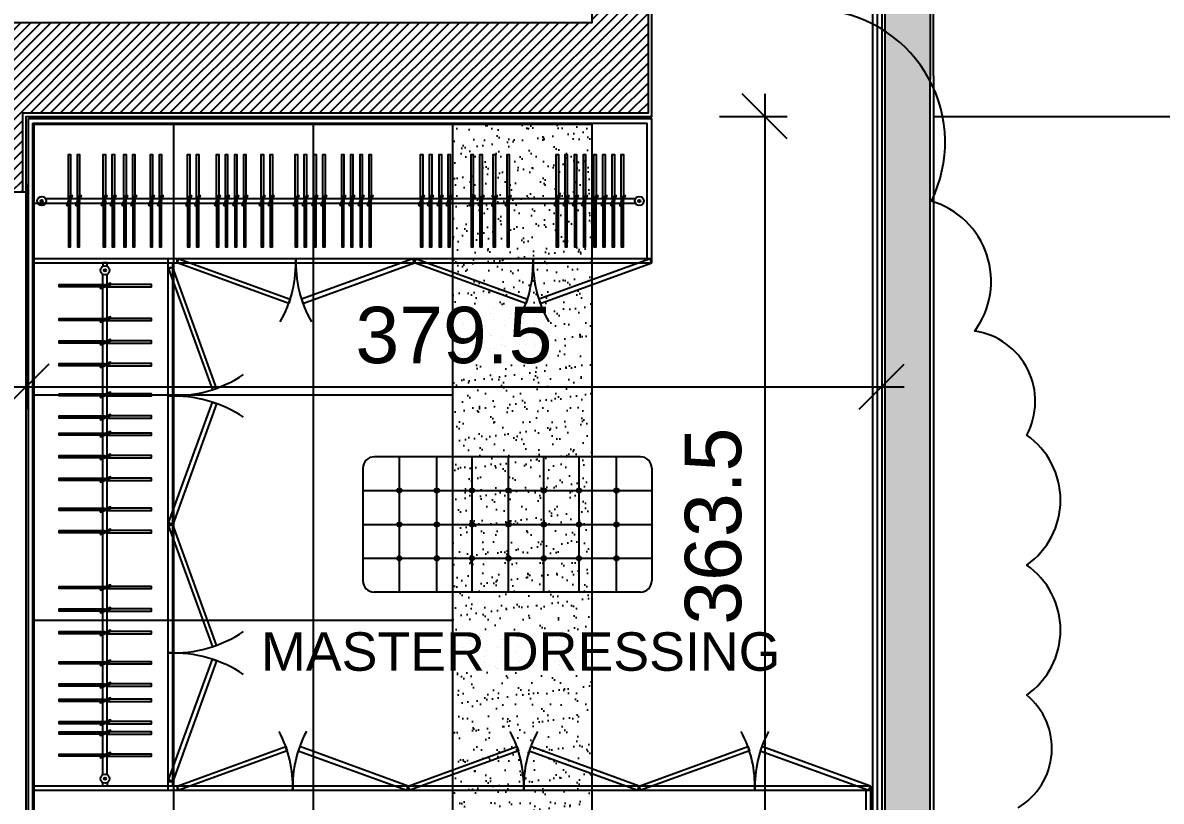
# Model space of a CAD drawing. Extents: x -1.7 to 43, y -165.8 to -101.1.
# Drawn here: x 29.92 to 34.97, y -148.75 to -145.3 of the extents above; entities that cross this region are included whole.
import ezdxf

# ---------------------------------------------------------------- set-up
doc = ezdxf.new("R2010")
doc.units = 0
doc.header["$MEASUREMENT"] = 0
doc.header["$PDMODE"] = 35
doc.header["$PDSIZE"] = 0.3
doc.linetypes.add('HIDDEN', pattern=[0.375, 0.25, -0.125])
doc.linetypes.add('HIDDEN2', pattern=[0.1875, 0.125, -0.0625])
doc.layers.get('0').update_dxf_attribs({"linetype": 'CONTINUOUS'})
doc.layers.get('DEFPOINTS').update_dxf_attribs({"linetype": 'CONTINUOUS'})
for name, color, linetype in [('60%', 7, 'CONTINUOUS'), ('A-FC-PROJECTION', 8, 'HIDDEN2'), ('A-HATCH-CONC', 8, 'CONTINUOUS'), ('A-moquette', 137, 'CONTINUOUS'), ('A-PLASTER', 8, 'CONTINUOUS'), ('A-proj-marble', 137, 'CONTINUOUS'), ('A-TILES', 137, 'CONTINUOUS'), ('A-WALL', 4, 'CONTINUOUS'), ('DA-FRN', 2, 'CONTINUOUS'), ('DA-FRN-CLOSET', 1, 'CONTINUOUS'), ('DA-PLAN-HAT', 21, 'CONTINUOUS'), ('frn-frn', 2, 'CONTINUOUS'), ('FURNITURE', 2, 'CONTINUOUS'), ('PER-TEXT', 7, 'CONTINUOUS'), ('S-2ND-3RD-4-5-6TH$0$A-STR 2-3-4-5-6', 2, 'CONTINUOUS'), ('WOOD PANELING', 1, 'CONTINUOUS')]:
    doc.layers.add(name, color=color, linetype=linetype)
doc.styles.add('A100-STEXT', font='ARIAL.TTF', dxfattribs={"height": 0.25})
doc.styles.add('HANA', font='ARIAL.TTF', dxfattribs={"oblique": 10, "height": 0.25})
doc.dimstyles.new('A100-DIM', dxfattribs={"dimtxt": 0.25, "dimasz": 0.2, "dimexe": 0.1, "dimexo": 0.3, "dimgap": 0.1, "dimtad": 1, "dimlfac": 100, "dimrnd": 0.5, "dimdsep": 46, "dimtxsty": 'A100-STEXT', "dimblk1": 'OBLIQUE', "dimblk2": 'OBLIQUE', "dimsah": 1, "dimcen": -0.05, "dimdle": 0.1, "dimclrd": 15, "dimclre": 15, "dimclrt": 256, "dimadec": 0, "dimazin": 0, "dimtfac": 0.28, "dimtix": 1, "dimtmove": 2, "dimatfit": 3, "dimldrblk": 'OBLIQUE', "dimfxl": 0, "dimtolj": 1, "dimarcsym": 0})

# ---------------------------------------------------------------- blocks, each defined once
blk = doc.blocks.new('_OBLIQUE')
at = {"color": 0, "linetype": 'ByBlock'}
blk.add_line((-0.5, -0.5), (0.5, 0.5), dxfattribs=at)
blk = doc.blocks.new('*D232')
at = {"layer": '60%', "color": 15, "lineweight": -2}
for p, q in [((33.2096, -145.6151), (33.2096, -149.4501)), ((33.0084, -145.7151), (33.3096, -145.7151)), ((33.0084, -149.3501), (33.3096, -149.3501))]:
    blk.add_line(p, q, dxfattribs=at)
at = {"layer": 'DEFPOINTS', "color": 0}
for p in [(32.7084, -145.7151), (32.7084, -149.3501), (33.2096, -149.3501)]:
    blk.add_point(p, dxfattribs=at)
at = {"layer": '60%', "color": 15, "lineweight": -2, "xscale": 0.2, "yscale": 0.2, "zscale": 0.2}
for p, rotation in [((33.2096, -145.7151), 90), ((33.2096, -149.3501), 270)]:
    blk.add_blockref('_OBLIQUE', p, dxfattribs=dict(at, rotation=rotation))
at = {"layer": '60%', "insert": (32.9819, -147.5326), "char_height": 0.25, "attachment_point": 5, "rotation": 90, "style": 'A100-STEXT'}
blk.add_mtext('\\A1;363.5', dxfattribs=at)
blk = doc.blocks.new('*D233')
at = {"layer": '60%', "color": 15, "lineweight": -2}
for p, q in [((29.9334, -146.0151), (29.9334, -147.0144)), ((33.7284, -146.0151), (33.7284, -147.0144)), ((29.8334, -146.9144), (33.8284, -146.9144))]:
    blk.add_line(p, q, dxfattribs=at)
at = {"layer": 'DEFPOINTS', "color": 0}
for p in [(29.9334, -145.7151), (33.7284, -145.7151), (33.7284, -146.9144)]:
    blk.add_point(p, dxfattribs=at)
at = {"layer": '60%', "color": 15, "lineweight": -2, "xscale": 0.2, "yscale": 0.2, "zscale": 0.2, "rotation": 180}
blk.add_blockref('_OBLIQUE', (29.9334, -146.9144), dxfattribs=at)
at = {"layer": '60%', "color": 15, "lineweight": -2, "xscale": 0.2, "yscale": 0.2, "zscale": 0.2}
blk.add_blockref('_OBLIQUE', (33.7284, -146.9144), dxfattribs=at)
at = {"layer": '60%', "insert": (31.8309, -146.6866), "char_height": 0.25, "attachment_point": 5, "style": 'A100-STEXT'}
blk.add_mtext('\\A1;379.5', dxfattribs=at)

msp = doc.modelspace()

# ---------------------------------------------------------------- hatches: boundary and pattern name
at = {"layer": 'A-HATCH-CONC'}
h = msp.add_hatch(dxfattribs=at)
h.set_pattern_fill('ANSI31', color=256, scale=0.25, style=0)
h.set_pattern_definition([(45, (6e-11, -162.350143), (-0.022097087, 0.022097087), [])])
h.paths.add_polyline_path([(27.76837, -145.70014), (29.36837, -145.70014), (29.36837, -145.65014), (29.66837, -145.65014), (29.66837, -146.05014), (29.91837, -146.05014), (29.91837, -145.70014), (32.69337, -145.70014), (32.69337, -145.20014), (32.44337, -145.20014), (32.44337, -145.30014), (27.76837, -145.30014), (27.76837, -142.19356), (27.36837, -142.19356), (27.36837, -158.78014), (27.76837, -158.78014), (27.76837, -149.50014), (29.61837, -149.50014), (29.91837, -149.50014), (29.91837, -149.25014), (29.91837, -148.85014), (29.66837, -148.85014), (29.66837, -149.25014), (29.36837, -149.25014), (29.36837, -149.20014), (27.76837, -149.20014)])
at = {"layer": 'A-moquette'}
h = msp.add_hatch(dxfattribs=at)
h.set_pattern_fill('AR-SAND', color=256, scale=0.05, style=0)
h.set_pattern_definition([(37.5, (6e-11, -162.35014), (-0.00314967, 0.09634119), [0, -0.076, 0, -0.085, 0, -0.08125]), (7.5, (6e-11, -162.35014), (0.08848884, 0.1411073), [0, -0.041, 0, -0.0685, 0, -0.02625]), (327.5, (-0.0615, -162.35014), (0.1557071, 0.00028295), [0, -0.025, 0, -0.09, 0, -0.1175]), (317.5, (-0.0615, -162.35014), (0.15030633, 0.0438838), [0, -0.0125, 0, -0.059, 0, -0.0675])])
h.paths.add_polyline_path([(32.44337, -145.75014), (31.82462, -145.75014), (31.82462, -149.33514), (32.44337, -149.33514)])
at = {"layer": 'DA-PLAN-HAT'}
h = msp.add_hatch(color=256, dxfattribs=at)
h.paths.add_polyline_path([(33.94337, -145.55014), (33.94337, -144.75514), (33.74337, -144.75514), (33.74337, -149.35014), (32.49337, -149.35014), (32.49337, -149.75014), (32.64837, -149.75014), (32.64837, -149.50014), (33.41837, -149.50014), (33.94337, -149.50014)])
h.paths.add_polyline_path([(33.26837, -149.75014), (29.71837, -149.75014), (29.71837, -149.50014), (29.61837, -149.50014), (29.61837, -149.75014), (27.76837, -149.75014), (27.76837, -149.90014), (30.01837, -149.90014), (30.01837, -150.55014), (30.16837, -150.55014), (30.16837, -149.90014), (33.26837, -149.90014)])
h.paths.add_polyline_path([(33.26837, -150.63014), (33.41837, -150.63014), (33.41837, -149.50014), (33.26837, -149.50014)])

# ---------------------------------------------------------------- linework, layer by layer
at = {"layer": 'A-FC-PROJECTION', "ltscale": 0.5}
msp.add_line((33.95837, -145.53514), (33.95837, -149.51514), dxfattribs=at)
at = {"layer": 'A-PLASTER'}
for p, q in [((33.72837, -144.73514), (33.72837, -149.33014)), ((33.95837, -145.53514), (33.95837, -144.73514)), ((33.95837, -145.53514), (33.95837, -149.51514))]:
    msp.add_line(p, q, dxfattribs=at)
for points in [[(29.93337, -149.50014), (29.93337, -145.71514), (32.70837, -145.71514), (32.70837, -142.33514)], [(29.91837, -146.05014), (29.93337, -146.05014)]]:
    msp.add_lwpolyline(points, dxfattribs=at)
at = {"layer": 'A-proj-marble'}
for p, q in [((30.58712, -145.75014), (30.58712, -149.33514)), ((31.20587, -145.75014), (31.20587, -149.33514)), ((31.82462, -145.75014), (31.82462, -149.33514)), ((29.96837, -146.10014), (31.82462, -146.10014)), ((29.96837, -146.95014), (31.82462, -146.95014)), ((29.96837, -147.95014), (31.82462, -147.95014))]:
    msp.add_line(p, q, dxfattribs=at)
msp.add_lwpolyline([(29.96837, -145.75014), (32.44337, -145.75014), (32.44337, -149.33514), (29.96837, -149.33514)], close=True, dxfattribs=at)
at = {"layer": 'A-TILES'}
msp.add_line((33.95837, -145.71514), (35.02837, -145.71514), dxfattribs=at)
at = {"layer": 'A-WALL'}
msp.add_line((33.94337, -149.50014), (33.94337, -145.55014), dxfattribs=at)
msp.add_lwpolyline([(32.49337, -149.35014), (33.74337, -149.35014), (33.74337, -144.75514), (33.94337, -144.75514), (33.94337, -145.55014)], dxfattribs=at)
at = {"layer": 'DA-FRN', "color": 8}
for p, q in [((31.58881, -147.82527), (31.58881, -147.22501)), ((31.58881, -147.82527), (31.58881, -147.22501)), ((31.75487, -147.82527), (31.75487, -147.22501)), ((31.91141, -147.82527), (31.9114, -147.22501)), ((32.0727, -147.82527), (32.0727, -147.22501)), ((32.2294, -147.82527), (32.2294, -147.22501)), ((32.2294, -147.82527), (32.2294, -147.22501)), ((32.3861, -147.82527), (32.3861, -147.22501)), ((32.3861, -147.82527), (32.3861, -147.22501)), ((32.55199, -147.82527), (32.55199, -147.22501)), ((32.55199, -147.82527), (32.55199, -147.22501)), ((31.42751, -147.37464), (32.70837, -147.37464)), ((31.42751, -147.37464), (32.70837, -147.37464)), ((31.42751, -147.52514), (32.70837, -147.52514)), ((31.42751, -147.52514), (32.70837, -147.52514)), ((31.42752, -147.67515), (32.70837, -147.67515)), ((31.42752, -147.67515), (32.70837, -147.67515))]:
    msp.add_line(p, q, dxfattribs=at)
for centre in [(31.58881, -147.37464), (31.58881, -147.37464), (31.75487, -147.37464), (31.75487, -147.37464), (31.9114, -147.37464), (31.9114, -147.37464), (32.0727, -147.37464), (32.0727, -147.37464), (32.2294, -147.37464), (32.2294, -147.37464), (32.3861, -147.37464), (32.3861, -147.37464), (32.55199, -147.37464), (32.55199, -147.37464), (31.58881, -147.52514), (31.58881, -147.52514), (31.75487, -147.52514), (31.75487, -147.52514), (31.91141, -147.52514), (31.91141, -147.52514), (32.0727, -147.52514), (32.0727, -147.52514), (32.2294, -147.52514), (32.2294, -147.52514), (32.3861, -147.52514), (32.3861, -147.52514), (32.55199, -147.52514), (32.55199, -147.52514), (31.58881, -147.67515), (31.58881, -147.67515), (31.75487, -147.67515), (31.75487, -147.67515), (31.91141, -147.67515), (31.91141, -147.67515), (32.0727, -147.67515), (32.0727, -147.67515), (32.2294, -147.67515), (32.2294, -147.67515), (32.3861, -147.67515), (32.3861, -147.67515), (32.55199, -147.67515), (32.55199, -147.67515)]:
    msp.add_circle(centre, 0.00994, dxfattribs=at)
at = {"layer": 'DA-FRN-CLOSET', "color": 8}
for p, q in [((30.02002, -146.08014, 0), (32.63569, -146.08014, 0)), ((30.12911, -146.08864), (30.12255, -146.08864, 0)), ((30.12583, -146.09192), (30.12583, -146.08536, 0)), ((30.16895, -146.08864), (30.16239, -146.08864, 0)), ((30.16567, -146.09192), (30.16567, -146.08536, 0)), ((30.2831, -146.08864), (30.27654, -146.08864, 0)), ((30.28487, -146.08975), (30.28487, -146.09631)), ((30.32293, -146.08864), (30.31637, -146.08864, 0)), ((30.31965, -146.09192), (30.31965, -146.08536, 0)), ((30.37466, -146.08864), (30.36809, -146.08864, 0)), ((30.37137, -146.09192), (30.37137, -146.08536, 0)), ((30.41449, -146.08864), (30.40793, -146.08864, 0)), ((30.41121, -146.09192), (30.41121, -146.08536, 0)), ((30.49284, -146.08864), (30.48628, -146.08864, 0)), ((30.48956, -146.09192), (30.48956, -146.08536, 0)), ((30.53268, -146.08864), (30.52612, -146.08864, 0)), ((30.5294, -146.09192), (30.5294, -146.08536, 0)), ((30.65765, -146.08864), (30.65109, -146.08864, 0)), ((30.65437, -146.09192), (30.65437, -146.08536, 0)), ((30.69749, -146.08864), (30.69093, -146.08864, 0)), ((30.69421, -146.09192), (30.69421, -146.08536, 0)), ((30.78565, -146.08864), (30.77909, -146.08864, 0)), ((30.78237, -146.09192), (30.78237, -146.08536, 0)), ((30.82549, -146.08864), (30.81893, -146.08864, 0)), ((30.82221, -146.09192), (30.82221, -146.08536, 0)), ((30.86695, -146.08864), (30.86039, -146.08864, 0)), ((30.86367, -146.09192), (30.86367, -146.08536, 0)), ((30.90678, -146.08864), (30.90022, -146.08864, 0)), ((30.9035, -146.09192), (30.9035, -146.08536, 0)), ((30.98404, -146.08864), (30.97747, -146.08864, 0)), ((30.98075, -146.09192), (30.98075, -146.08536, 0)), ((31.02387, -146.08864), (31.01731, -146.08864, 0)), ((31.02059, -146.09192), (31.02059, -146.08536, 0)), ((31.13497, -146.08864), (31.1284, -146.08864, 0)), ((31.13169, -146.09192), (31.13169, -146.08536, 0)), ((31.1748, -146.08864), (31.16824, -146.08864, 0)), ((31.17152, -146.09192), (31.17152, -146.08536, 0)), ((31.21753, -146.08864), (31.21097, -146.08864, 0)), ((31.21425, -146.09192), (31.21425, -146.08536, 0)), ((31.25737, -146.08864), (31.2508, -146.08864, 0)), ((31.25409, -146.09192), (31.25409, -146.08536, 0)), ((31.34151, -146.08864), (31.33494, -146.08864, 0)), ((31.33823, -146.09192), (31.33823, -146.08536, 0)), ((31.38134, -146.08864), (31.37478, -146.08864, 0)), ((31.37806, -146.09192), (31.37806, -146.08536, 0)), ((31.4228, -146.08864), (31.41624, -146.08864, 0)), ((31.41952, -146.09192), (31.41952, -146.08536, 0)), ((31.46264, -146.08864), (31.45607, -146.08864, 0)), ((31.45935, -146.09192), (31.45935, -146.08536, 0)), ((31.69082, -146.08864), (31.68426, -146.08864, 0)), ((31.68754, -146.09192), (31.68754, -146.08536, 0)), ((31.73065, -146.08864), (31.72409, -146.08864, 0)), ((31.72737, -146.09192), (31.72737, -146.08536, 0)), ((31.77338, -146.08864), (31.76682, -146.08864, 0)), ((31.7701, -146.09192), (31.7701, -146.08536, 0)), ((31.81322, -146.08864), (31.80666, -146.08864, 0)), ((31.80994, -146.09192), (31.80994, -146.08536, 0)), ((31.91498, -146.08864), (31.90842, -146.08864, 0)), ((31.9117, -146.09192), (31.9117, -146.08536, 0)), ((31.95481, -146.08864), (31.94825, -146.08864, 0)), ((31.95153, -146.09192), (31.95153, -146.08536, 0)), ((32.0137, -146.08864), (32.00714, -146.08864, 0)), ((32.01042, -146.09192), (32.01042, -146.08536, 0)), ((32.07489, -146.08864), (32.06832, -146.08864, 0)), ((32.07161, -146.09192), (32.07161, -146.08536, 0)), ((32.29237, -146.08864), (32.28581, -146.08864, 0)), ((32.28909, -146.09192), (32.28909, -146.08536, 0)), ((32.3322, -146.08864), (32.32564, -146.08864, 0)), ((32.32892, -146.09192), (32.32892, -146.08536, 0)), ((32.37366, -146.08864), (32.3671, -146.08864, 0)), ((32.37038, -146.09192), (32.37038, -146.08536, 0)), ((32.4135, -146.08864), (32.40694, -146.08864, 0)), ((32.41022, -146.09192), (32.41022, -146.08536, 0)), ((32.46041, -146.08864), (32.45385, -146.08864, 0)), ((32.45713, -146.09192), (32.45713, -146.08536, 0)), ((32.50025, -146.08864), (32.49368, -146.08864, 0)), ((32.49696, -146.09192), (32.49696, -146.08536, 0)), ((32.54171, -146.08864), (32.53514, -146.08864, 0)), ((32.53842, -146.09192), (32.53842, -146.08536, 0)), ((32.58154, -146.08864), (32.57498, -146.08864, 0)), ((32.57826, -146.09192), (32.57826, -146.08536, 0)), ((30.02002, -146.10014, 0), (32.63569, -146.10014, 0)), ((30.29337, -146.36514), (30.27337, -146.36514)), ((30.29337, -146.38063), (30.29337, -146.36514)), ((30.27337, -148.63502), (30.27337, -146.41527)), ((30.29337, -148.63502), (30.29337, -146.41527)), ((30.28159, -146.46638), (30.28815, -146.46638)), ((30.28487, -146.4631), (30.28487, -146.46966)), ((30.28159, -146.6162), (30.28815, -146.6162)), ((30.28487, -146.61292), (30.28487, -146.61948)), ((30.28159, -146.71637), (30.28815, -146.71637)), ((30.28487, -146.71308), (30.28487, -146.71965)), ((30.28159, -146.81671), (30.28815, -146.81671)), ((30.28487, -146.81343), (30.28487, -146.81999)), ((30.28159, -146.95009), (30.28815, -146.95009)), ((30.28487, -146.94681), (30.28487, -146.95337)), ((30.28159, -147.04872), (30.28815, -147.04872)), ((30.28487, -147.04544), (30.28487, -147.052)), ((30.28159, -147.12462), (30.28815, -147.12462)), ((30.28487, -147.12134), (30.28487, -147.1279)), ((30.28159, -147.22479), (30.28815, -147.22479)), ((30.28487, -147.22151), (30.28487, -147.22807)), ((30.28159, -147.32513), (30.28815, -147.32513)), ((30.28487, -147.32185), (30.28487, -147.32841)), ((30.28159, -147.45852), (30.28815, -147.45852)), ((30.28487, -147.45524), (30.28487, -147.4618)), ((30.28159, -147.55715), (30.28815, -147.55715)), ((30.28487, -147.55386), (30.28487, -147.56043)), ((30.28159, -147.80481), (30.28815, -147.80481)), ((30.28487, -147.80153), (30.28487, -147.8081)), ((30.28159, -147.90498), (30.28815, -147.90498)), ((30.28487, -147.9017), (30.28487, -147.90826)), ((30.28159, -148.00533), (30.28815, -148.00533)), ((30.28487, -148.00205), (30.28487, -148.00861)), ((30.28159, -148.13871), (30.28815, -148.13871)), ((30.28487, -148.13543), (30.28487, -148.14199)), ((30.28159, -148.23734), (30.28815, -148.23734)), ((30.28487, -148.23406), (30.28487, -148.24062)), ((30.28159, -148.30516), (30.28815, -148.30516)), ((30.28487, -148.30188), (30.28487, -148.30844)), ((30.28159, -148.40378), (30.28815, -148.40378)), ((30.28487, -148.4005), (30.28487, -148.40707)), ((30.28159, -148.4499), (30.28815, -148.4499)), ((30.28487, -148.44662), (30.28487, -148.45318)), ((30.28159, -148.54852), (30.28815, -148.54852)), ((30.28487, -148.54524), (30.28487, -148.5518)), ((30.29337, -148.66966), (30.29337, -148.68514)), ((30.29337, -148.68514), (30.27337, -148.68514))]:
    msp.add_line(p, q, dxfattribs=at)
for points in [[(30.12083, -146.08364), (30.12083, -145.88364), (30.13083, -145.88364), (30.13083, -146.06738)], [(30.16067, -146.08364), (30.16067, -145.88364), (30.17067, -145.88364), (30.17067, -146.06738)], [(30.27482, -146.08364), (30.27482, -145.88364), (30.28482, -145.88364), (30.28482, -146.06738)], [(30.31465, -146.08364), (30.31465, -145.88364), (30.32465, -145.88364), (30.32465, -146.06738)], [(30.36637, -146.08364), (30.36637, -145.88364), (30.37637, -145.88364), (30.37637, -146.06738)], [(30.40621, -146.08364), (30.40621, -145.88364), (30.41621, -145.88364), (30.41621, -146.06738)], [(30.48456, -146.08364), (30.48456, -145.88364), (30.49456, -145.88364), (30.49456, -146.06738)], [(30.5244, -146.08364), (30.5244, -145.88364), (30.5344, -145.88364), (30.5344, -146.06738)], [(30.64937, -146.08364), (30.64937, -145.88364), (30.65937, -145.88364), (30.65937, -146.06738)], [(30.68921, -146.08364), (30.68921, -145.88364), (30.69921, -145.88364), (30.69921, -146.06738)], [(30.77737, -146.08364), (30.77737, -145.88364), (30.78737, -145.88364), (30.78737, -146.06738)], [(30.81721, -146.08364), (30.81721, -145.88364), (30.82721, -145.88364), (30.82721, -146.06738)], [(30.85867, -146.08364), (30.85867, -145.88364), (30.86867, -145.88364), (30.86867, -146.06738)], [(30.8985, -146.08364), (30.8985, -145.88364), (30.9085, -145.88364), (30.9085, -146.06738)], [(30.97575, -146.08364), (30.97575, -145.88364), (30.98575, -145.88364), (30.98575, -146.06738)], [(31.01559, -146.08364), (31.01559, -145.88364), (31.02559, -145.88364), (31.02559, -146.06738)], [(31.12669, -146.08364), (31.12669, -145.88364), (31.13669, -145.88364), (31.13669, -146.06738)], [(31.16652, -146.08364), (31.16652, -145.88364), (31.17652, -145.88364), (31.17652, -146.06738)], [(31.20925, -146.08364), (31.20925, -145.88364), (31.21925, -145.88364), (31.21925, -146.06738)], [(31.24909, -146.08364), (31.24909, -145.88364), (31.25909, -145.88364), (31.25909, -146.06738)], [(31.33323, -146.08364), (31.33323, -145.88364), (31.34323, -145.88364), (31.34323, -146.06738)], [(31.37306, -146.08364), (31.37306, -145.88364), (31.38306, -145.88364), (31.38306, -146.06738)], [(31.41452, -146.08364), (31.41452, -145.88364), (31.42452, -145.88364), (31.42452, -146.06738)], [(31.45435, -146.08364), (31.45435, -145.88364), (31.46435, -145.88364), (31.46435, -146.06738)], [(31.68254, -146.08364), (31.68254, -145.88364), (31.69254, -145.88364), (31.69254, -146.06738)], [(31.72237, -146.08364), (31.72237, -145.88364), (31.73237, -145.88364), (31.73237, -146.06738)], [(31.7651, -146.08364), (31.7651, -145.88364), (31.7751, -145.88364), (31.7751, -146.06738)], [(31.80494, -146.08364), (31.80494, -145.88364), (31.81494, -145.88364), (31.81494, -146.06738)], [(31.9067, -146.08364), (31.9067, -145.88364), (31.9167, -145.88364), (31.9167, -146.06738)], [(31.94653, -146.08364), (31.94653, -145.88364), (31.95653, -145.88364), (31.95653, -146.06738)], [(32.00542, -146.08364), (32.00542, -145.88364), (32.01542, -145.88364), (32.01542, -146.06738)], [(32.06661, -146.08364), (32.06661, -145.88364), (32.07661, -145.88364), (32.07661, -146.06738)], [(32.28409, -146.08364), (32.28409, -145.88364), (32.29409, -145.88364), (32.29409, -146.06738)], [(32.32392, -146.08364), (32.32392, -145.88364), (32.33392, -145.88364), (32.33392, -146.06738)], [(32.36538, -146.08364), (32.36538, -145.88364), (32.37538, -145.88364), (32.37538, -146.06738)], [(32.40522, -146.08364), (32.40522, -145.88364), (32.41522, -145.88364), (32.41522, -146.06738)], [(32.45213, -146.08364), (32.45213, -145.88364), (32.46213, -145.88364), (32.46213, -146.06738)], [(32.49196, -146.08364), (32.49196, -145.88364), (32.50196, -145.88364), (32.50196, -146.06738)], [(32.53342, -146.08364), (32.53342, -145.88364), (32.54342, -145.88364), (32.54342, -146.06738)], [(32.57326, -146.08364), (32.57326, -145.88364), (32.58326, -145.88364), (32.58326, -146.06738)], [(30.12083, -146.10991), (30.12083, -146.29364), (30.13083, -146.29364), (30.13083, -146.09364)], [(30.16067, -146.10991), (30.16067, -146.29364), (30.17067, -146.29364), (30.17067, -146.09364)], [(30.27482, -146.10991), (30.27482, -146.29364), (30.28482, -146.29364), (30.28482, -146.09364)], [(30.31465, -146.10991), (30.31465, -146.29364), (30.32465, -146.29364), (30.32465, -146.09364)], [(30.36637, -146.10991), (30.36637, -146.29364), (30.37637, -146.29364), (30.37637, -146.09364)], [(30.40621, -146.10991), (30.40621, -146.29364), (30.41621, -146.29364), (30.41621, -146.09364)], [(30.48456, -146.10991), (30.48456, -146.29364), (30.49456, -146.29364), (30.49456, -146.09364)], [(30.5244, -146.10991), (30.5244, -146.29364), (30.5344, -146.29364), (30.5344, -146.09364)], [(30.64937, -146.10991), (30.64937, -146.29364), (30.65937, -146.29364), (30.65937, -146.09364)], [(30.68921, -146.10991), (30.68921, -146.29364), (30.69921, -146.29364), (30.69921, -146.09364)], [(30.77737, -146.10991), (30.77737, -146.29364), (30.78737, -146.29364), (30.78737, -146.09364)], [(30.81721, -146.10991), (30.81721, -146.29364), (30.82721, -146.29364), (30.82721, -146.09364)], [(30.85867, -146.10991), (30.85867, -146.29364), (30.86867, -146.29364), (30.86867, -146.09364)], [(30.8985, -146.10991), (30.8985, -146.29364), (30.9085, -146.29364), (30.9085, -146.09364)], [(30.97575, -146.10991), (30.97575, -146.29364), (30.98575, -146.29364), (30.98575, -146.09364)], [(31.01559, -146.10991), (31.01559, -146.29364), (31.02559, -146.29364), (31.02559, -146.09364)], [(31.12669, -146.10991), (31.12669, -146.29364), (31.13669, -146.29364), (31.13669, -146.09364)], [(31.16652, -146.10991), (31.16652, -146.29364), (31.17652, -146.29364), (31.17652, -146.09364)], [(31.20925, -146.10991), (31.20925, -146.29364), (31.21925, -146.29364), (31.21925, -146.09364)], [(31.24909, -146.10991), (31.24909, -146.29364), (31.25909, -146.29364), (31.25909, -146.09364)], [(31.33323, -146.10991), (31.33323, -146.29364), (31.34323, -146.29364), (31.34323, -146.09364)], [(31.37306, -146.10991), (31.37306, -146.29364), (31.38306, -146.29364), (31.38306, -146.09364)], [(31.41452, -146.10991), (31.41452, -146.29364), (31.42452, -146.29364), (31.42452, -146.09364)], [(31.45435, -146.10991), (31.45435, -146.29364), (31.46435, -146.29364), (31.46435, -146.09364)], [(31.68254, -146.10991), (31.68254, -146.29364), (31.69254, -146.29364), (31.69254, -146.09364)], [(31.72237, -146.10991), (31.72237, -146.29364), (31.73237, -146.29364), (31.73237, -146.09364)], [(31.7651, -146.10991), (31.7651, -146.29364), (31.7751, -146.29364), (31.7751, -146.09364)], [(31.80494, -146.10991), (31.80494, -146.29364), (31.81494, -146.29364), (31.81494, -146.09364)], [(31.9067, -146.10991), (31.9067, -146.29364), (31.9167, -146.29364), (31.9167, -146.09364)], [(31.94653, -146.10991), (31.94653, -146.29364), (31.95653, -146.29364), (31.95653, -146.09364)], [(32.00542, -146.10991), (32.00542, -146.29364), (32.01542, -146.29364), (32.01542, -146.09364)], [(32.06661, -146.10991), (32.06661, -146.29364), (32.07661, -146.29364), (32.07661, -146.09364)], [(32.28409, -146.10991), (32.28409, -146.29364), (32.29409, -146.29364), (32.29409, -146.09364)], [(32.32392, -146.10991), (32.32392, -146.29364), (32.33392, -146.29364), (32.33392, -146.09364)], [(32.36538, -146.10991), (32.36538, -146.29364), (32.37538, -146.29364), (32.37538, -146.09364)], [(32.40522, -146.10991), (32.40522, -146.29364), (32.41522, -146.29364), (32.41522, -146.09364)], [(32.45213, -146.10991), (32.45213, -146.29364), (32.46213, -146.29364), (32.46213, -146.09364)], [(32.49196, -146.10991), (32.49196, -146.29364), (32.50196, -146.29364), (32.50196, -146.09364)], [(32.53342, -146.10991), (32.53342, -146.29364), (32.54342, -146.29364), (32.54342, -146.09364)], [(32.57326, -146.10991), (32.57326, -146.29364), (32.58326, -146.29364), (32.58326, -146.09364)], [(30.27337, -146.36514), (30.27337, -146.38063)], [(30.2636, -146.47138), (30.07987, -146.47138), (30.07987, -146.46138), (30.27987, -146.46138)], [(30.28987, -146.47138), (30.48987, -146.47138), (30.48987, -146.46138), (30.30613, -146.46138)], [(30.2636, -146.6212), (30.07987, -146.6212), (30.07987, -146.6112), (30.27987, -146.6112)], [(30.28987, -146.6212), (30.48987, -146.6212), (30.48987, -146.6112), (30.30613, -146.6112)], [(30.2636, -146.72137), (30.07987, -146.72137), (30.07987, -146.71137), (30.27987, -146.71137)], [(30.28987, -146.72137), (30.48987, -146.72137), (30.48987, -146.71137), (30.30613, -146.71137)], [(30.2636, -146.82171), (30.07987, -146.82171), (30.07987, -146.81171), (30.27987, -146.81171)], [(30.28987, -146.82171), (30.48987, -146.82171), (30.48987, -146.81171), (30.30613, -146.81171)], [(30.2636, -146.95509), (30.07987, -146.95509), (30.07987, -146.94509), (30.27987, -146.94509)], [(30.28987, -146.95509), (30.48987, -146.95509), (30.48987, -146.94509), (30.30613, -146.94509)], [(30.2636, -147.05372), (30.07987, -147.05372), (30.07987, -147.04372), (30.27987, -147.04372)], [(30.28987, -147.05372), (30.48987, -147.05372), (30.48987, -147.04372), (30.30613, -147.04372)], [(30.2636, -147.12962), (30.07987, -147.12962), (30.07987, -147.11962), (30.27987, -147.11962)], [(30.28987, -147.12962), (30.48987, -147.12962), (30.48987, -147.11962), (30.30613, -147.11962)], [(30.2636, -147.22979), (30.07987, -147.22979), (30.07987, -147.21979), (30.27987, -147.21979)], [(30.28987, -147.22979), (30.48987, -147.22979), (30.48987, -147.21979), (30.30613, -147.21979)], [(30.2636, -147.33013), (30.07987, -147.33013), (30.07987, -147.32013), (30.27987, -147.32013)], [(30.28987, -147.33013), (30.48987, -147.33013), (30.48987, -147.32013), (30.30613, -147.32013)], [(30.2636, -147.46352), (30.07987, -147.46352), (30.07987, -147.45352), (30.27987, -147.45352)], [(30.28987, -147.46352), (30.48987, -147.46352), (30.48987, -147.45352), (30.30613, -147.45352)], [(30.2636, -147.56215), (30.07987, -147.56215), (30.07987, -147.55215), (30.27987, -147.55215)], [(30.28987, -147.56215), (30.48987, -147.56215), (30.48987, -147.55215), (30.30613, -147.55215)], [(30.2636, -147.80981), (30.07987, -147.80981), (30.07987, -147.79981), (30.27987, -147.79981)], [(30.28987, -147.80981), (30.48987, -147.80981), (30.48987, -147.79981), (30.30613, -147.79981)], [(30.2636, -147.90998), (30.07987, -147.90998), (30.07987, -147.89998), (30.27987, -147.89998)], [(30.28987, -147.90998), (30.48987, -147.90998), (30.48987, -147.89998), (30.30613, -147.89998)], [(30.2636, -148.01033), (30.07987, -148.01033), (30.07987, -148.00033), (30.27987, -148.00033)], [(30.28987, -148.01033), (30.48987, -148.01033), (30.48987, -148.00033), (30.30613, -148.00033)], [(30.2636, -148.14371), (30.07987, -148.14371), (30.07987, -148.13371), (30.27987, -148.13371)], [(30.28987, -148.14371), (30.48987, -148.14371), (30.48987, -148.13371), (30.30613, -148.13371)], [(30.2636, -148.24234), (30.07987, -148.24234), (30.07987, -148.23234), (30.27987, -148.23234)], [(30.28987, -148.24234), (30.48987, -148.24234), (30.48987, -148.23234), (30.30613, -148.23234)], [(30.2636, -148.31016), (30.07987, -148.31016), (30.07987, -148.30016), (30.27987, -148.30016)], [(30.28987, -148.31016), (30.48987, -148.31016), (30.48987, -148.30016), (30.30613, -148.30016)], [(30.2636, -148.40878), (30.07987, -148.40878), (30.07987, -148.39878), (30.27987, -148.39878)], [(30.28987, -148.40878), (30.48987, -148.40878), (30.48987, -148.39878), (30.30613, -148.39878)], [(30.2636, -148.4549), (30.07987, -148.4549), (30.07987, -148.4449), (30.27987, -148.4449)], [(30.28987, -148.4549), (30.48987, -148.4549), (30.48987, -148.4449), (30.30613, -148.4449)], [(30.2636, -148.55352), (30.07987, -148.55352), (30.07987, -148.54352), (30.27987, -148.54352)], [(30.28987, -148.55352), (30.48987, -148.55352), (30.48987, -148.54352), (30.30613, -148.54352)], [(30.27337, -148.68514), (30.27337, -148.66966)]]:
    msp.add_lwpolyline(points, dxfattribs=at)
for points in [[(30.13204, -146.06424), (30.13764, -146.0664), (30.11962, -146.11304), (30.11402, -146.11088)], [(30.17188, -146.06424), (30.17748, -146.0664), (30.15945, -146.11304), (30.15386, -146.11088)], [(30.28603, -146.06424), (30.29163, -146.0664), (30.2736, -146.11304), (30.26801, -146.11088)], [(30.32586, -146.06424), (30.33146, -146.0664), (30.31344, -146.11304), (30.30784, -146.11088)], [(30.37759, -146.06424), (30.38318, -146.0664), (30.36516, -146.11304), (30.35957, -146.11088)], [(30.41742, -146.06424), (30.42302, -146.0664), (30.405, -146.11304), (30.3994, -146.11088)], [(30.49577, -146.06424), (30.50137, -146.0664), (30.48335, -146.11304), (30.47775, -146.11088)], [(30.53561, -146.06424), (30.54121, -146.0664), (30.52319, -146.11304), (30.51759, -146.11088)], [(30.66059, -146.06424), (30.66618, -146.0664), (30.64816, -146.11304), (30.64256, -146.11088)], [(30.70042, -146.06424), (30.70602, -146.0664), (30.688, -146.11304), (30.6824, -146.11088)], [(30.78859, -146.06424), (30.79418, -146.0664), (30.77616, -146.11304), (30.77056, -146.11088)], [(30.82842, -146.06424), (30.83402, -146.0664), (30.816, -146.11304), (30.8104, -146.11088)], [(30.86988, -146.06424), (30.87548, -146.0664), (30.85746, -146.11304), (30.85186, -146.11088)], [(30.90971, -146.06424), (30.91531, -146.0664), (30.89729, -146.11304), (30.89169, -146.11088)], [(30.98697, -146.06424), (30.99256, -146.0664), (30.97454, -146.11304), (30.96895, -146.11088)], [(31.0268, -146.06424), (31.0324, -146.0664), (31.01438, -146.11304), (31.00878, -146.11088)], [(31.1379, -146.06424), (31.14349, -146.0664), (31.12547, -146.11304), (31.11988, -146.11088)], [(31.17773, -146.06424), (31.18333, -146.0664), (31.16531, -146.11304), (31.15971, -146.11088)], [(31.22046, -146.06424), (31.22606, -146.0664), (31.20804, -146.11304), (31.20244, -146.11088)], [(31.2603, -146.06424), (31.26589, -146.0664), (31.24787, -146.11304), (31.24228, -146.11088)], [(31.34444, -146.06424), (31.35003, -146.0664), (31.33201, -146.11304), (31.32642, -146.11088)], [(31.38427, -146.06424), (31.38987, -146.0664), (31.37185, -146.11304), (31.36625, -146.11088)], [(31.42573, -146.06424), (31.43133, -146.0664), (31.41331, -146.11304), (31.40771, -146.11088)], [(31.46557, -146.06424), (31.47116, -146.0664), (31.45314, -146.11304), (31.44755, -146.11088)], [(31.69375, -146.06424), (31.69935, -146.0664), (31.68133, -146.11304), (31.67573, -146.11088)], [(31.73358, -146.06424), (31.73918, -146.0664), (31.72116, -146.11304), (31.71556, -146.11088)], [(31.77631, -146.06424), (31.78191, -146.0664), (31.76389, -146.11304), (31.75829, -146.11088)], [(31.81615, -146.06424), (31.82175, -146.0664), (31.80372, -146.11304), (31.79813, -146.11088)], [(31.91791, -146.06424), (31.92351, -146.0664), (31.90549, -146.11304), (31.89989, -146.11088)], [(31.95775, -146.06424), (31.96334, -146.0664), (31.94532, -146.11304), (31.93973, -146.11088)], [(32.01663, -146.06424), (32.02223, -146.0664), (32.00421, -146.11304), (31.99861, -146.11088)], [(32.07782, -146.06424), (32.08341, -146.0664), (32.06539, -146.11304), (32.0598, -146.11088)], [(32.2953, -146.06424), (32.3009, -146.0664), (32.28288, -146.11304), (32.27728, -146.11088)], [(32.33514, -146.06424), (32.34073, -146.0664), (32.32271, -146.11304), (32.31712, -146.11088)], [(32.3766, -146.06424), (32.38219, -146.0664), (32.36417, -146.11304), (32.35857, -146.11088)], [(32.41643, -146.06424), (32.42203, -146.0664), (32.40401, -146.11304), (32.39841, -146.11088)], [(32.46334, -146.06424), (32.46894, -146.0664), (32.45092, -146.11304), (32.44532, -146.11088)], [(32.50318, -146.06424), (32.50877, -146.0664), (32.49075, -146.11304), (32.48516, -146.11088)], [(32.54464, -146.06424), (32.55023, -146.0664), (32.53221, -146.11304), (32.52662, -146.11088)], [(32.58447, -146.06424), (32.59007, -146.0664), (32.57205, -146.11304), (32.56645, -146.11088)], [(30.30927, -146.46016), (30.30711, -146.45457), (30.26047, -146.47259), (30.26263, -146.47818)], [(30.30927, -146.60998), (30.30711, -146.60439), (30.26047, -146.62241), (30.26263, -146.628)], [(30.30927, -146.71015), (30.30711, -146.70456), (30.26047, -146.72258), (30.26263, -146.72817)], [(30.30927, -146.81049), (30.30711, -146.8049), (30.26047, -146.82292), (30.26263, -146.82852)], [(30.30927, -146.94388), (30.30711, -146.93829), (30.26047, -146.95631), (30.26263, -146.9619)], [(30.30927, -147.04251), (30.30711, -147.03691), (30.26047, -147.05493), (30.26263, -147.06053)], [(30.30927, -147.11841), (30.30711, -147.11281), (30.26047, -147.13083), (30.26263, -147.13643)], [(30.30927, -147.21858), (30.30711, -147.21298), (30.26047, -147.231), (30.26263, -147.2366)], [(30.30927, -147.31892), (30.30711, -147.31332), (30.26047, -147.33135), (30.26263, -147.33694)], [(30.30927, -147.45231), (30.30711, -147.44671), (30.26047, -147.46473), (30.26263, -147.47033)], [(30.30927, -147.55093), (30.30711, -147.54534), (30.26047, -147.56336), (30.26263, -147.56895)], [(30.30927, -147.7986), (30.30711, -147.79301), (30.26047, -147.81103), (30.26263, -147.81662)], [(30.30927, -147.89877), (30.30711, -147.89318), (30.26047, -147.9112), (30.26263, -147.91679)], [(30.30927, -147.99911), (30.30711, -147.99352), (30.26047, -148.01154), (30.26263, -148.01713)], [(30.30927, -148.1325), (30.30711, -148.1269), (30.26047, -148.14493), (30.26263, -148.15052)], [(30.30927, -148.23113), (30.30711, -148.22553), (30.26047, -148.24355), (30.26263, -148.24915)], [(30.30927, -148.29895), (30.30711, -148.29335), (30.26047, -148.31137), (30.26263, -148.31697)], [(30.30927, -148.39757), (30.30711, -148.39198), (30.26047, -148.41), (30.26263, -148.41559)], [(30.30927, -148.44368), (30.30711, -148.43809), (30.26047, -148.45611), (30.26263, -148.46171)], [(30.30927, -148.54231), (30.30711, -148.53671), (30.26047, -148.55473), (30.26263, -148.56033)]]:
    msp.add_lwpolyline(points, close=True, dxfattribs=at)
for centre, radius in [((30.0027, -146.09014), 0.02), ((30.0027, -146.09014), 0.005), ((32.65301, -146.09014), 0.02), ((32.65301, -146.09014), 0.005), ((30.28337, -146.39795), 0.02), ((30.28337, -146.39795), 0.005), ((30.28337, -148.65234), 0.02), ((30.28337, -148.65234), 0.005)]:
    msp.add_circle(centre, radius, dxfattribs=at)
for centre, start, end in [((30.11558, -146.08864), 4.0535, 43.60282), ((30.13608, -146.08864), 184.0535, 223.60282), ((30.15542, -146.08864), 4.0535, 43.60282), ((30.17592, -146.08864), 184.0535, 223.60282), ((30.26957, -146.08864), 4.0535, 43.60282), ((30.29007, -146.08864), 184.0535, 223.60282), ((30.3094, -146.08864), 4.0535, 43.60282), ((30.3299, -146.08864), 184.0535, 223.60282), ((30.36112, -146.08864), 4.0535, 43.60282), ((30.38162, -146.08864), 184.0535, 223.60282), ((30.40096, -146.08864), 4.0535, 43.60282), ((30.42146, -146.08864), 184.0535, 223.60282), ((30.47931, -146.08864), 4.0535, 43.60282), ((30.49981, -146.08864), 184.0535, 223.60282), ((30.51915, -146.08864), 4.0535, 43.60282), ((30.53965, -146.08864), 184.0535, 223.60282), ((30.64412, -146.08864), 4.0535, 43.60282), ((30.66462, -146.08864), 184.0535, 223.60282), ((30.68396, -146.08864), 4.0535, 43.60282), ((30.70446, -146.08864), 184.0535, 223.60282), ((30.77212, -146.08864), 4.0535, 43.60282), ((30.79262, -146.08864), 184.0535, 223.60282), ((30.81196, -146.08864), 4.0535, 43.60282), ((30.83246, -146.08864), 184.0535, 223.60282), ((30.85342, -146.08864), 4.0535, 43.60282), ((30.87392, -146.08864), 184.0535, 223.60282), ((30.89325, -146.08864), 4.0535, 43.60282), ((30.91375, -146.08864), 184.0535, 223.60282), ((30.9705, -146.08864), 4.0535, 43.60282), ((30.991, -146.08864), 184.0535, 223.60282), ((31.01034, -146.08864), 4.0535, 43.60282), ((31.03084, -146.08864), 184.0535, 223.60282), ((31.12144, -146.08864), 4.0535, 43.60282), ((31.14194, -146.08864), 184.0535, 223.60282), ((31.16127, -146.08864), 4.0535, 43.60282), ((31.18177, -146.08864), 184.0535, 223.60282), ((31.204, -146.08864), 4.0535, 43.60282), ((31.2245, -146.08864), 184.0535, 223.60282), ((31.24384, -146.08864), 4.0535, 43.60282), ((31.26434, -146.08864), 184.0535, 223.60282), ((31.32798, -146.08864), 4.0535, 43.60282), ((31.34848, -146.08864), 184.0535, 223.60282), ((31.36781, -146.08864), 4.0535, 43.60282), ((31.38831, -146.08864), 184.0535, 223.60282), ((31.40927, -146.08864), 4.0535, 43.60282), ((31.42977, -146.08864), 184.0535, 223.60282), ((31.4491, -146.08864), 4.0535, 43.60282), ((31.4696, -146.08864), 184.0535, 223.60282), ((31.67729, -146.08864), 4.0535, 43.60282), ((31.69779, -146.08864), 184.0535, 223.60282), ((31.71712, -146.08864), 4.0535, 43.60282), ((31.73762, -146.08864), 184.0535, 223.60282), ((31.75985, -146.08864), 4.0535, 43.60282), ((31.78035, -146.08864), 184.0535, 223.60282), ((31.79969, -146.08864), 4.0535, 43.60282), ((31.82019, -146.08864), 184.0535, 223.60282), ((31.90145, -146.08864), 4.0535, 43.60282), ((31.92195, -146.08864), 184.0535, 223.60282), ((31.94128, -146.08864), 4.0535, 43.60282), ((31.96178, -146.08864), 184.0535, 223.60282), ((32.00017, -146.08864), 4.0535, 43.60282), ((32.02067, -146.08864), 184.0535, 223.60282), ((32.06136, -146.08864), 4.0535, 43.60282), ((32.08186, -146.08864), 184.0535, 223.60282), ((32.27884, -146.08864), 4.0535, 43.60282), ((32.29934, -146.08864), 184.0535, 223.60282), ((32.31867, -146.08864), 4.0535, 43.60282), ((32.33917, -146.08864), 184.0535, 223.60282), ((32.36013, -146.08864), 4.0535, 43.60282), ((32.38063, -146.08864), 184.0535, 223.60282), ((32.39997, -146.08864), 4.0535, 43.60282), ((32.42047, -146.08864), 184.0535, 223.60282), ((32.44688, -146.08864), 4.0535, 43.60282), ((32.46738, -146.08864), 184.0535, 223.60282), ((32.48671, -146.08864), 4.0535, 43.60282), ((32.50721, -146.08864), 184.0535, 223.60282), ((32.52817, -146.08864), 4.0535, 43.60282), ((32.54867, -146.08864), 184.0535, 223.60282), ((32.56801, -146.08864), 4.0535, 43.60282), ((32.58851, -146.08864), 184.0535, 223.60282), ((30.28487, -146.45613), 226.39718, 265.9465), ((30.28487, -146.47663), 46.39718, 85.9465), ((30.28487, -146.60595), 226.39718, 265.9465), ((30.28487, -146.62645), 46.39718, 85.9465), ((30.28487, -146.70612), 226.39718, 265.9465), ((30.28487, -146.72662), 46.39718, 85.9465), ((30.28487, -146.80646), 226.39718, 265.9465), ((30.28487, -146.82696), 46.39718, 85.9465), ((30.28487, -146.93984), 226.39718, 265.9465), ((30.28487, -146.96034), 46.39718, 85.9465), ((30.28487, -147.03847), 226.39718, 265.9465), ((30.28487, -147.05897), 46.39718, 85.9465), ((30.28487, -147.11437), 226.39718, 265.9465), ((30.28487, -147.13487), 46.39718, 85.9465), ((30.28487, -147.21454), 226.39718, 265.9465), ((30.28487, -147.23504), 46.39718, 85.9465), ((30.28487, -147.31488), 226.39718, 265.9465), ((30.28487, -147.33538), 46.39718, 85.9465), ((30.28487, -147.44827), 226.39718, 265.9465), ((30.28487, -147.46877), 46.39718, 85.9465), ((30.28487, -147.5469), 226.39718, 265.9465), ((30.28487, -147.5674), 46.39718, 85.9465), ((30.28487, -147.79456), 226.39718, 265.9465), ((30.28487, -147.81506), 46.39718, 85.9465), ((30.28487, -147.89473), 226.39718, 265.9465), ((30.28487, -147.91523), 46.39718, 85.9465), ((30.28487, -147.99508), 226.39718, 265.9465), ((30.28487, -148.01558), 46.39718, 85.9465), ((30.28487, -148.12846), 226.39718, 265.9465), ((30.28487, -148.14896), 46.39718, 85.9465), ((30.28487, -148.22709), 226.39718, 265.9465), ((30.28487, -148.24759), 46.39718, 85.9465), ((30.28487, -148.29491), 226.39718, 265.9465), ((30.28487, -148.31541), 46.39718, 85.9465), ((30.28487, -148.39353), 226.39718, 265.9465), ((30.28487, -148.41403), 46.39718, 85.9465), ((30.28487, -148.43965), 226.39718, 265.9465), ((30.28487, -148.46015), 46.39718, 85.9465), ((30.28487, -148.53827), 226.39718, 265.9465), ((30.28487, -148.55877), 46.39718, 85.9465)]:
    msp.add_arc(centre, 0.00725, start, end, dxfattribs=at)
at = {"layer": 'frn-frn', "ltscale": 5}
for p, q in [((32.65837, -147.22501), (31.47751, -147.22501)), ((31.42751, -147.27501), (31.42752, -147.77527)), ((32.70837, -147.27502), (32.70837, -147.77527)), ((32.65837, -147.82527), (31.47752, -147.82527))]:
    msp.add_line(p, q, dxfattribs=at)
for centre, start, end in [((31.47751, -147.27501), 90, 180.00028), ((32.65837, -147.27501), 359.99972, 90), ((31.47752, -147.77527), 180.00028, 270), ((32.65837, -147.77527), 270, 359.99972)]:
    msp.add_arc(centre, 0.05, start, end, dxfattribs=at)
at = {"layer": 'FURNITURE'}
msp.add_lwpolyline([(34.33335, -148.78132, 0.5205671), (34.37182, -148.28168, 0.5205671), (34.37182, -148.28168, 0.5205671), (34.37182, -147.70517, 0.5205671), (34.37182, -147.70517, 0.5205671), (34.37182, -147.12867, 0.5205671), (34.37182, -147.12867, 0.5205671), (34.14105, -146.66746, 0.5205671), (34.14105, -146.66746, 0.5205671), (33.94875, -146.09095, 0.5205671), (33.94875, -146.09095, 0.5205671), (33.48723, -145.2454, 0.5205671)], format="xyb", dxfattribs=at)
at = {"layer": 'S-2ND-3RD-4-5-6TH$0$A-STR 2-3-4-5-6'}
for points in [[(32.44337, -145.20014), (32.44337, -145.30014), (27.76837, -145.30014), (27.76837, -142.02014)], [(27.76837, -158.78014), (27.76837, -149.50014), (29.91837, -149.50014), (29.91837, -148.85014), (29.66837, -148.85014), (29.66837, -149.25014), (29.36837, -149.25014), (29.36837, -149.20014), (27.76837, -149.20014), (27.76837, -145.70014), (29.36837, -145.70014), (29.36837, -145.65014), (29.66837, -145.65014), (29.66837, -146.05014), (29.91837, -146.05014), (29.91837, -145.70014), (32.69337, -145.70014), (32.69337, -145.20014)]]:
    msp.add_lwpolyline(points, dxfattribs=at)
at = {"layer": 'WOOD PANELING'}
for p, q in [((33.68837, -144.69514), (33.68837, -149.33014)), ((33.70837, -144.71514), (33.70837, -149.33014)), ((29.94337, -149.50014), (29.94337, -145.72514)), ((29.94337, -145.72514), (32.70837, -145.72514)), ((29.96337, -149.50014), (29.96337, -145.74514)), ((29.96337, -145.74514), (32.68837, -145.74514)), ((32.68837, -146.34514), (32.68837, -145.74514)), ((32.70837, -146.36514), (32.70837, -145.72514)), ((29.96337, -146.34514), (32.70837, -146.34514)), ((30.56337, -148.70514), (30.56337, -146.34514)), ((30.60337, -146.36514), (30.60337, -146.34514)), ((31.12962, -146.36514), (31.12962, -146.34514)), ((31.65587, -146.36514), (31.65587, -146.34514)), ((32.18212, -146.36514), (32.18212, -146.34514)), ((29.96337, -146.36514), (32.70837, -146.36514)), ((30.56337, -146.38514), (30.58337, -146.38514)), ((30.58337, -148.68514), (30.58337, -146.36514)), ((30.58337, -146.95514), (30.56337, -146.95514)), ((30.58337, -147.52514), (30.56337, -147.52514)), ((30.58337, -148.09514), (30.56337, -148.09514)), ((30.56337, -148.66514), (30.58337, -148.66514)), ((33.67837, -148.68514), (29.96337, -148.68514)), ((33.67837, -148.70514), (29.96337, -148.70514)), ((30.60337, -148.68514), (30.60337, -148.70514)), ((31.11587, -148.68514), (31.11587, -148.70514)), ((31.62837, -148.68514), (31.62837, -148.70514)), ((32.14087, -148.68514), (32.14087, -148.70514)), ((32.65337, -148.68514), (32.65337, -148.70514)), ((33.16587, -148.68514), (33.16587, -148.70514)), ((33.65837, -148.70514), (33.65837, -149.29514)), ((33.67837, -148.68514), (33.67837, -149.31514))]:
    msp.add_line(p, q, dxfattribs=at)
at = {"layer": 'WOOD PANELING', "color": 8, "linetype": 'HIDDEN', "ltscale": 100}
for points in [[(30.61021, -146.34635), (31.10472, -146.52634), (31.09788, -146.54513), (30.60337, -146.36514)], [(31.64903, -146.34635), (31.15451, -146.52634), (31.16136, -146.54513), (31.65587, -146.36514)], [(31.66271, -146.34635), (32.15722, -146.52634), (32.15038, -146.54513), (31.65587, -146.36514)], [(32.70153, -146.34635), (32.20701, -146.52634), (32.21386, -146.54513), (32.70837, -146.36514)], [(30.75953, -146.92761), (30.77832, -146.92077), (30.58337, -146.38514), (30.56457, -146.39198)], [(30.75953, -146.98268), (30.77832, -146.98952), (30.58337, -147.52514), (30.56457, -147.5183)], [(30.75953, -148.06761), (30.77832, -148.06077), (30.58337, -147.52514), (30.56457, -147.53198)], [(30.75953, -148.12268), (30.77832, -148.12952), (30.58337, -148.66514), (30.56457, -148.6583)], [(31.0918, -148.52865), (30.61021, -148.70394), (30.60337, -148.68514), (31.08496, -148.50986)], [(31.13994, -148.52865), (31.62153, -148.70394), (31.62837, -148.68514), (31.14678, -148.50986)], [(32.1168, -148.52865), (31.63521, -148.70394), (31.62837, -148.68514), (32.10996, -148.50986)], [(32.16494, -148.52865), (32.64653, -148.70394), (32.65337, -148.68514), (32.17178, -148.50986)], [(33.1418, -148.52865), (32.66021, -148.70394), (32.65337, -148.68514), (33.13496, -148.50986)], [(33.18994, -148.52865), (33.67153, -148.70394), (33.67837, -148.68514), (33.19678, -148.50986)]]:
    msp.add_lwpolyline(points, close=True, dxfattribs=at)
for centre, radius, start, end in [((30.60337, -146.36514), 0.52625, 330.16954, 2.45407), ((31.65587, -146.36514), 0.52625, 177.54593, 209.83046), ((31.65587, -146.36514), 0.52625, 330.16954, 2.45407), ((32.70837, -146.36514), 0.52625, 177.54593, 209.83046), ((30.58337, -146.38514), 0.57, 267.98921, 303.52407), ((30.58337, -147.52514), 0.57, 56.47593, 92.01079), ((30.58337, -147.52514), 0.57, 267.98921, 303.52407), ((30.58337, -148.66514), 0.57, 56.47593, 92.01079), ((30.60337, -148.68514), 0.5125, 357.7635, 28.15736), ((31.62837, -148.68514), 0.5125, 151.84264, 182.2365), ((31.62837, -148.68514), 0.5125, 357.7635, 28.15736), ((32.65337, -148.68514), 0.5125, 151.84264, 182.2365), ((32.65337, -148.68514), 0.5125, 357.7635, 28.15736), ((33.67837, -148.68514), 0.5125, 151.84264, 182.2365)]:
    msp.add_arc(centre, radius, start, end, dxfattribs=at)

# ---------------------------------------------------------------- texts
at = {"layer": 'PER-TEXT', "color": 251, "style": 'HANA'}
msp.add_text('MASTER DRESSING', height=0.170625, dxfattribs=at).set_placement((30.97525, -148.17404))

# ---------------------------------------------------------------- dimensions: what is measured, and where the dimension line sits
at = {"layer": '60%'}
for p1, p2, distance, picture, middle in [((32.70837, -145.71514), (32.70837, -149.35014), 0.50128, '*D232', (32.98192, -147.53264)), ((29.93337, -145.71514), (33.72837, -145.71514), -1.19922, '*D233', (31.83087, -146.68663))]:
    dim = msp.add_aligned_dim(p1=p1, p2=p2, distance=distance, dimstyle='A100-DIM', dxfattribs=at)
    dim.commit()
    dim.dimension.update_dxf_attribs({"geometry": picture, "text_midpoint": middle})

doc.saveas('drawing.dxf')
